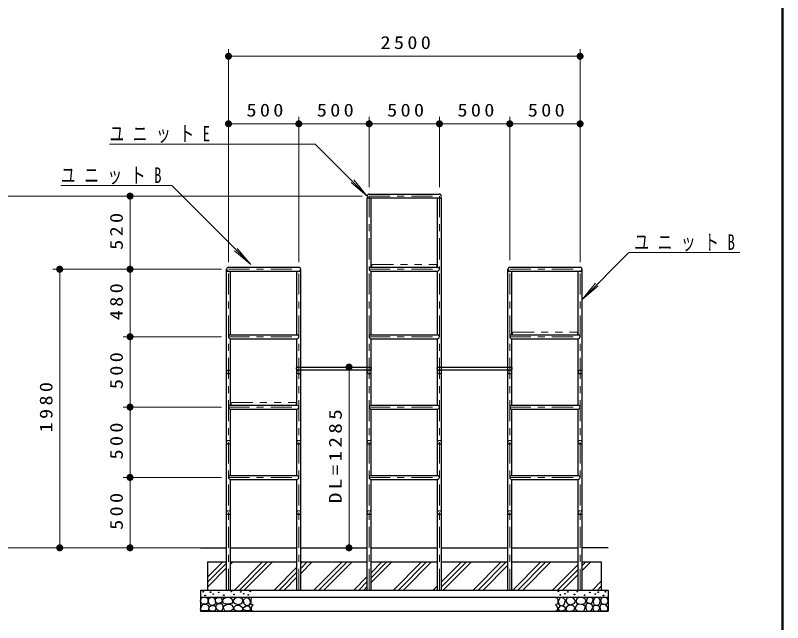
# Model space of a CAD drawing. Units: millimetres on the paper, scale 1:50. Extents: x -365 to 0, y -12 to 257.
# Drawn here: x -109.1 to 0, y 77.2 to 163.5 of the extents above; entities that cross this region are included whole.
import ezdxf

# ---------------------------------------------------------------- set-up
doc = ezdxf.new("R2010")
doc.units = ezdxf.units.MM
for name, pattern in [('USER1', [4.5, 2.5, -2]), ('USER2', [6, 3, -1, 1, -1]), ('USER3', [8, 3, -1, 1, -1, 1, -1])]:
    doc.linetypes.add(name, pattern=pattern)
doc.layers.add('LY_3', color=7, linetype='Continuous', lineweight=25)
doc.layers.add('LY_4', color=7, linetype='Continuous', lineweight=13)
doc.styles.add('ＭＳ ゴシック', font='')
doc.styles.get('ＭＳ ゴシック').set_extended_font_data('MS Gothic')

# ---------------------------------------------------------------- blocks, each defined once
blk = doc.blocks.new('filled_dot')
at = {"color": 0, "linetype": 'Continuous', "lineweight": -2, "const_width": 1.25}
blk.add_lwpolyline([(-0.625, 0, 1), (0.625, 0, 1)], format="xyb", close=True, dxfattribs=at)

msp = doc.modelspace()

# ---------------------------------------------------------------- linework, layer by layer
at = {"layer": 'LY_3', "lineweight": 13}
for p, q in [((-78.8, 128.443), (-78.8, 158.715)), ((-28.8, 128.443), (-28.8, 158.715)), ((-78.8, 157.715), (-28.8, 157.715)), ((-78.8, 128.443), (-78.8, 149.115)), ((-68.8, 128.443), (-68.8, 149.115)), ((-68.8, 128.443), (-68.8, 149.115)), ((-58.8, 139.115), (-58.8, 149.115)), ((-58.8, 139.115), (-58.8, 149.115)), ((-48.8, 139.115), (-48.8, 149.115)), ((-48.8, 139.115), (-48.8, 149.115)), ((-38.8, 128.715), (-38.8, 149.115)), ((-38.8, 128.715), (-38.8, 149.115)), ((-28.8, 128.715), (-28.8, 149.115)), ((-78.8, 148.115), (-68.8, 148.115)), ((-68.8, 148.115), (-58.8, 148.115)), ((-58.8, 148.115), (-48.8, 148.115)), ((-48.8, 148.115), (-38.8, 148.115)), ((-38.8, 148.115), (-28.8, 148.115)), ((-95.741, 145.224), (-66.453, 145.224)), ((-66.453, 145.224), (-59.072, 137.843)), ((-59.072, 137.843), (-61.37, 139.771)), ((-59.072, 137.843), (-61, 140.141)), ((-102.644, 139.336), (-86.869, 139.336)), ((-86.869, 139.336), (-75.639, 128.115)), ((-90.072, 137.843), (-113.8, 137.843)), ((-59.8, 137.843), (-93.8, 137.843)), ((-92.8, 127.443), (-92.8, 137.843)), ((-75.639, 128.115), (-77.938, 130.042)), ((-75.639, 128.115), (-77.568, 130.412)), ((-21.851, 129.819), (-28.528, 123.142)), ((-21.851, 129.819), (-6.108, 129.819)), ((-90.072, 127.443), (-103.8, 127.443)), ((-102.8, 87.843), (-102.8, 127.443)), ((-79.8, 127.443), (-93.8, 127.443)), ((-79.8, 127.443), (-93.8, 127.443)), ((-92.8, 117.843), (-92.8, 127.443)), ((-28.528, 123.142), (-26.599, 125.44)), ((-28.528, 123.142), (-26.23, 125.07)), ((-79.8, 117.843), (-93.8, 117.843)), ((-79.8, 117.843), (-93.8, 117.843)), ((-92.8, 107.843), (-92.8, 117.843)), ((-61.663, 87.843), (-61.663, 113.541)), ((-79.8, 107.843), (-93.8, 107.843)), ((-79.8, 107.843), (-93.8, 107.843)), ((-92.8, 97.843), (-92.8, 107.843)), ((-79.8, 97.843), (-93.8, 97.843)), ((-79.8, 97.843), (-93.8, 97.843)), ((-92.8, 87.843), (-92.8, 97.843)), ((-79.528, 87.843), (-113.8, 87.843)), ((-81.8, 83.663), (-79.62, 85.843)), ((-81.8, 82.956), (-79.072, 85.684)), ((-78.528, 85.521), (-78.206, 85.843)), ((-77.964, 81.843), (-73.964, 85.843)), ((-77.256, 81.843), (-73.256, 85.843)), ((-76.549, 81.843), (-72.549, 85.843)), ((-68.528, 84.207), (-66.892, 85.843)), ((-68.528, 84.915), (-67.6, 85.843)), ((-68.528, 85.622), (-68.307, 85.843)), ((-66.65, 81.843), (-62.65, 85.843)), ((-65.943, 81.843), (-61.943, 85.843)), ((-65.236, 81.843), (-61.236, 85.843)), ((-58.528, 82.894), (-55.579, 85.843)), ((-58.528, 83.601), (-56.286, 85.843)), ((-58.528, 84.308), (-56.993, 85.843)), ((-55.336, 81.843), (-51.336, 85.843)), ((-54.629, 81.843), (-50.629, 85.843)), ((-53.922, 81.843), (-49.922, 85.843)), ((-48.528, 82.287), (-44.972, 85.843)), ((-48.528, 82.994), (-45.679, 85.843)), ((-48.265, 81.843), (-44.265, 85.843)), ((-44.022, 81.843), (-40.022, 85.843)), ((-43.315, 81.843), (-39.315, 85.843)), ((-42.608, 81.843), (-39.072, 85.379)), ((-38.366, 81.843), (-34.366, 85.843)), ((-37.658, 81.843), (-33.658, 85.843)), ((-36.951, 81.843), (-32.951, 85.843)), ((-32.709, 81.843), (-29.072, 85.48)), ((-28.528, 84.609), (-27.294, 85.843)), ((-28.528, 85.317), (-28.002, 85.843)), ((-81.8, 82.249), (-79.072, 84.977)), ((-72.307, 81.843), (-69.072, 85.078)), ((-71.6, 81.843), (-69.072, 84.371)), ((-32.002, 81.843), (-29.072, 84.773)), ((-31.294, 81.843), (-29.072, 84.065)), ((-70.892, 81.843), (-69.072, 83.663)), ((-60.993, 81.843), (-59.072, 83.764)), ((-60.286, 81.843), (-59.072, 83.057)), ((-27.052, 81.843), (-25.8, 83.095)), ((-59.579, 81.843), (-59.072, 82.35)), ((-49.679, 81.843), (-49.072, 82.45)), ((-26.345, 81.843), (-25.8, 82.388))]:
    msp.add_line(p, q, dxfattribs=at)
at = {"layer": 'LY_3'}
for p, q in [((-59.072, 81.843), (-59.072, 137.571)), ((-59.072, 137.571), (-48.528, 137.571)), ((-58.8, 138.115), (-48.8, 138.115)), ((-58.528, 127.715), (-58.528, 137.571)), ((-49.072, 127.715), (-49.072, 137.571)), ((-48.528, 81.843), (-48.528, 137.571)), ((-78.8, 127.715), (-68.8, 127.715)), ((-58.528, 127.715), (-49.072, 127.715)), ((-38.8, 127.715), (-28.8, 127.715)), ((-79.072, 81.843), (-79.072, 127.443)), ((-79.072, 127.171), (-68.528, 127.171)), ((-78.528, 118.115), (-78.528, 127.171)), ((-69.072, 118.115), (-69.072, 127.171)), ((-68.528, 81.843), (-68.528, 127.443)), ((-58.528, 118.115), (-58.528, 127.171)), ((-58.528, 127.171), (-49.072, 127.171)), ((-49.072, 118.115), (-49.072, 127.171)), ((-39.072, 81.843), (-39.072, 127.443)), ((-39.072, 127.171), (-28.528, 127.171)), ((-38.528, 118.115), (-38.528, 127.171)), ((-29.072, 118.115), (-29.072, 127.171)), ((-28.528, 81.843), (-28.528, 127.443)), ((-78.528, 118.115), (-69.072, 118.115)), ((-58.528, 118.115), (-49.072, 118.115)), ((-38.528, 118.115), (-29.072, 118.115)), ((-78.528, 117.571), (-69.072, 117.571)), ((-78.528, 108.115), (-78.528, 117.571)), ((-69.072, 108.115), (-69.072, 117.571)), ((-58.528, 108.115), (-58.528, 117.571)), ((-58.528, 117.571), (-49.072, 117.571)), ((-49.072, 108.115), (-49.072, 117.571)), ((-38.528, 108.115), (-38.528, 117.571)), ((-38.528, 117.571), (-29.072, 117.571)), ((-29.072, 108.115), (-29.072, 117.571)), ((-69.028, 113.541), (-58.572, 113.541)), ((-49.028, 113.541), (-38.572, 113.541)), ((-69.128, 113.261), (-69.128, 113.441)), ((-69.028, 113.161), (-58.572, 113.161)), ((-58.472, 113.261), (-58.472, 113.441)), ((-49.128, 113.261), (-49.128, 113.441)), ((-49.028, 113.161), (-38.572, 113.161)), ((-38.472, 113.261), (-38.472, 113.441)), ((-78.528, 108.115), (-69.072, 108.115)), ((-58.528, 108.115), (-49.072, 108.115)), ((-38.528, 108.115), (-29.072, 108.115)), ((-78.528, 107.571), (-69.072, 107.571)), ((-78.528, 98.115), (-78.528, 107.571)), ((-69.072, 98.115), (-69.072, 107.571)), ((-58.528, 98.115), (-58.528, 107.571)), ((-58.528, 107.571), (-49.072, 107.571)), ((-49.072, 98.115), (-49.072, 107.571)), ((-38.528, 98.115), (-38.528, 107.571)), ((-38.528, 107.571), (-29.072, 107.571)), ((-29.072, 98.115), (-29.072, 107.571)), ((-78.528, 98.115), (-69.072, 98.115)), ((-78.528, 81.843), (-78.528, 97.571)), ((-78.528, 97.571), (-69.072, 97.571)), ((-69.072, 81.843), (-69.072, 97.571)), ((-58.528, 98.115), (-49.072, 98.115)), ((-58.528, 81.843), (-58.528, 97.571)), ((-58.528, 97.571), (-49.072, 97.571)), ((-49.072, 81.843), (-49.072, 97.571)), ((-38.528, 98.115), (-29.072, 98.115)), ((-38.528, 81.843), (-38.528, 97.571)), ((-38.528, 97.571), (-29.072, 97.571)), ((-29.072, 81.843), (-29.072, 97.571)), ((-82.8, 87.843), (-79.072, 87.843)), ((-78.528, 87.843), (-69.072, 87.843)), ((-68.528, 87.843), (-59.072, 87.843)), ((-58.528, 87.843), (-49.072, 87.843)), ((-48.528, 87.843), (-39.072, 87.843)), ((-38.528, 87.843), (-29.072, 87.843)), ((-24.8, 87.843), (-28.528, 87.843)), ((-81.8, 85.843), (-79.072, 85.843)), ((-81.8, 85.843), (-81.8, 81.843)), ((-78.528, 85.843), (-69.072, 85.843)), ((-68.528, 85.843), (-59.072, 85.843)), ((-58.528, 85.843), (-49.072, 85.843)), ((-48.528, 85.843), (-39.072, 85.843)), ((-38.528, 85.843), (-29.072, 85.843)), ((-28.528, 85.843), (-25.8, 85.843)), ((-25.8, 85.843), (-25.8, 81.843)), ((-82.8, 81.843), (-24.8, 81.843)), ((-82.8, 81.843), (-82.8, 78.843)), ((-24.8, 81.843), (-24.8, 78.843)), ((-82.8, 80.843), (-24.8, 80.843)), ((-82.8, 78.843), (-24.8, 78.843))]:
    msp.add_line(p, q, dxfattribs=at)
at = {"layer": 'LY_3', "linetype": 'USER2', "lineweight": 13}
for p, q in [((-58.8, 137.843), (-58.8, 127.443)), ((-58.8, 137.843), (-48.8, 137.843)), ((-48.8, 137.843), (-48.8, 127.443)), ((-78.8, 81.843), (-78.8, 127.443)), ((-78.8, 127.443), (-68.8, 127.443)), ((-68.8, 81.843), (-68.8, 127.443)), ((-58.8, 81.843), (-58.8, 127.443)), ((-58.8, 127.443), (-48.8, 127.443)), ((-48.8, 81.843), (-48.8, 127.443)), ((-38.8, 81.843), (-38.8, 127.443)), ((-38.8, 127.443), (-28.8, 127.443)), ((-28.8, 81.843), (-28.8, 127.443)), ((-78.8, 117.843), (-68.8, 117.843)), ((-58.8, 117.843), (-48.8, 117.843)), ((-38.8, 117.843), (-28.8, 117.843)), ((-78.8, 107.843), (-68.8, 107.843)), ((-58.8, 107.843), (-48.8, 107.843)), ((-38.8, 107.843), (-28.8, 107.843)), ((-78.8, 97.843), (-68.8, 97.843)), ((-58.8, 97.843), (-48.8, 97.843)), ((-38.8, 97.843), (-28.8, 97.843))]:
    msp.add_line(p, q, dxfattribs=at)
at = {"layer": 'LY_3', "linetype": 'USER3', "lineweight": 13}
for p, q in [((-58.428, 127.815), (-58.428, 127.995)), ((-58.328, 128.095), (-49.272, 128.095)), ((-49.172, 127.815), (-49.172, 127.995)), ((-38.428, 118.215), (-38.428, 118.395)), ((-38.328, 118.495), (-29.272, 118.495)), ((-29.172, 118.215), (-29.172, 118.395)), ((-78.428, 108.215), (-78.428, 108.395)), ((-78.328, 108.495), (-69.272, 108.495)), ((-69.172, 108.215), (-69.172, 108.395))]:
    msp.add_line(p, q, dxfattribs=at)
at = {"layer": 'LY_3'}
for points in [[(-82.235, 79.831), (-82.589, 79.901), (-82.786, 80.202), (-82.739, 80.567), (-82.531, 80.77), (-82.218, 80.833), (-81.882, 80.758), (-81.691, 80.497), (-81.783, 79.959), (-82.05, 79.849)], [(-81.086, 79.651), (-81.364, 79.697), (-81.584, 79.929), (-81.653, 80.369), (-81.532, 80.699), (-81.144, 80.821), (-80.854, 80.699), (-80.686, 80.444), (-80.651, 80.166), (-80.738, 79.79)], [(-79.983, 79.981), (-80.437, 79.935), (-80.63, 80.219), (-80.653, 80.605), (-80.301, 80.775), (-79.927, 80.775), (-79.79, 80.628), (-79.654, 80.231)], [(-79.009, 79.844), (-79.528, 79.948), (-79.632, 80.353), (-79.476, 80.634), (-79.061, 80.79), (-78.676, 80.821), (-78.344, 80.572), (-78.167, 80.177), (-78.375, 79.917)], [(-77.481, 79.761), (-77.991, 79.959), (-78.157, 80.312), (-77.866, 80.665), (-77.409, 80.842), (-76.889, 80.675), (-76.754, 80.26), (-77.003, 79.865)], [(-76.246, 79.605), (-76.537, 79.803), (-76.734, 80.405), (-76.288, 80.8), (-75.934, 80.707), (-75.654, 80.198), (-75.799, 79.74)], [(-31.353, 79.605), (-31.062, 79.803), (-30.865, 80.405), (-31.312, 80.8), (-31.665, 80.707), (-31.945, 80.198), (-31.8, 79.74)], [(-30.118, 79.761), (-29.609, 79.959), (-29.443, 80.312), (-29.733, 80.665), (-30.191, 80.842), (-30.71, 80.675), (-30.845, 80.26), (-30.596, 79.865)], [(-28.591, 79.844), (-28.071, 79.948), (-27.967, 80.353), (-28.123, 80.634), (-28.539, 80.79), (-28.923, 80.821), (-29.255, 80.572), (-29.432, 80.177), (-29.224, 79.917)], [(-27.616, 79.981), (-27.162, 79.935), (-26.969, 80.219), (-26.946, 80.605), (-27.298, 80.775), (-27.673, 80.775), (-27.809, 80.628), (-27.945, 80.231)], [(-26.514, 79.651), (-26.236, 79.697), (-26.015, 79.929), (-25.946, 80.369), (-26.068, 80.699), (-26.456, 80.821), (-26.745, 80.699), (-26.913, 80.444), (-26.948, 80.166), (-26.861, 79.79)], [(-25.364, 79.831), (-25.011, 79.901), (-24.814, 80.202), (-24.86, 80.567), (-25.069, 80.77), (-25.381, 80.833), (-25.717, 80.758), (-25.909, 80.497), (-25.816, 79.959), (-25.549, 79.849)], [(-82.363, 78.864), (-82.664, 78.904), (-82.786, 79.142), (-82.652, 79.507), (-82.426, 79.773), (-82.073, 79.825), (-81.72, 79.733), (-81.604, 79.397), (-81.702, 78.945), (-81.998, 78.876)], [(-81.164, 78.858), (-81.384, 78.893), (-81.592, 79.171), (-81.558, 79.466), (-81.256, 79.623), (-80.944, 79.652), (-80.665, 79.53), (-80.613, 79.217), (-80.7, 78.939), (-80.88, 78.858)], [(-79.981, 78.854), (-80.208, 78.888), (-80.469, 79.093), (-80.594, 79.399), (-80.526, 79.74), (-80.14, 79.921), (-79.765, 79.91), (-79.595, 79.615), (-79.595, 79.217), (-79.731, 78.945)], [(-79.071, 78.857), (-79.341, 78.909), (-79.476, 79.158), (-79.58, 79.522), (-79.248, 79.751), (-78.645, 79.813), (-78.271, 79.678), (-78.094, 79.283), (-78.209, 79.044), (-78.479, 78.888)], [(-77.648, 78.868), (-77.907, 78.961), (-78.074, 79.335), (-77.772, 79.668), (-77.242, 79.678), (-76.848, 79.418), (-76.785, 78.992), (-77.118, 78.857)], [(-29.952, 78.868), (-29.692, 78.961), (-29.526, 79.335), (-29.827, 79.668), (-30.357, 79.678), (-30.752, 79.418), (-30.814, 78.992), (-30.482, 78.857)], [(-28.528, 78.857), (-28.258, 78.909), (-28.123, 79.158), (-28.019, 79.522), (-28.352, 79.751), (-28.954, 79.813), (-29.328, 79.678), (-29.505, 79.283), (-29.391, 79.044), (-29.12, 78.888)], [(-27.619, 78.854), (-27.392, 78.888), (-27.131, 79.093), (-27.006, 79.399), (-27.074, 79.74), (-27.46, 79.921), (-27.834, 79.91), (-28.005, 79.615), (-28.005, 79.217), (-27.868, 78.945)], [(-26.436, 78.858), (-26.216, 78.893), (-26.007, 79.171), (-26.042, 79.466), (-26.343, 79.623), (-26.656, 79.652), (-26.934, 79.53), (-26.986, 79.217), (-26.899, 78.939), (-26.719, 78.858)], [(-25.237, 78.864), (-24.935, 78.904), (-24.814, 79.142), (-24.947, 79.507), (-25.173, 79.773), (-25.526, 79.825), (-25.88, 79.733), (-25.995, 79.397), (-25.897, 78.945), (-25.602, 78.876)], [(-76.245, 78.868), (-76.723, 79.065), (-76.713, 79.314), (-76.38, 79.533), (-75.944, 79.574), (-75.611, 79.158), (-75.85, 78.878)], [(-31.354, 78.868), (-30.876, 79.065), (-30.887, 79.314), (-31.219, 79.533), (-31.656, 79.574), (-31.988, 79.158), (-31.749, 78.878)]]:
    msp.add_lwpolyline(points, close=True, dxfattribs=at)
for points in [[(-75.294, 80.793), (-75.485, 80.764), (-75.641, 80.486), (-75.641, 80.069), (-75.601, 79.82), (-75.288, 79.768)], [(-32.305, 80.793), (-32.114, 80.764), (-31.958, 80.486), (-31.958, 80.069), (-31.998, 79.82), (-32.311, 79.768)], [(-75.294, 79.744), (-75.479, 79.571), (-75.572, 79.269), (-75.578, 78.991), (-75.3, 78.858)], [(-32.305, 79.744), (-32.12, 79.571), (-32.027, 79.269), (-32.022, 78.991), (-32.3, 78.858)]]:
    msp.add_lwpolyline(points, dxfattribs=at)
at = {"layer": 'LY_3', "linetype": 'USER1', "lineweight": 13}
for centre in [(-78.8, 112.843), (-68.8, 112.843), (-58.8, 112.843), (-48.8, 112.843), (-38.8, 112.843), (-28.8, 112.843), (-78.8, 102.843), (-68.8, 102.843), (-58.8, 102.843), (-48.8, 102.843), (-38.8, 102.843), (-28.8, 102.843), (-78.8, 92.843), (-68.8, 92.843), (-58.8, 92.843), (-48.8, 92.843), (-38.8, 92.843), (-28.8, 92.843)]:
    msp.add_circle(centre, 0.272, dxfattribs=at)
at = {"layer": 'LY_3'}
for centre in [(-82.411, 81.603), (-82.126, 81.062), (-81.359, 81.551), (-80.961, 81.273), (-80.186, 81.513), (-79.457, 81.107), (-78.404, 81.626), (-78.006, 81.213), (-77.044, 81.573), (-76.638, 81.318), (-75.984, 81.152), (-75.706, 81.649), (-31.894, 81.649), (-31.616, 81.152), (-30.962, 81.318), (-30.556, 81.573), (-29.593, 81.213), (-29.195, 81.626), (-28.142, 81.107), (-27.413, 81.513), (-26.639, 81.273), (-26.24, 81.551), (-25.474, 81.062), (-25.188, 81.603)]:
    msp.add_circle(centre, 0.05, dxfattribs=at)
for centre, radius, start, end in [((-58.8, 137.843), 0.272, 90, 270), ((-48.8, 137.843), 0.272, 270, 90), ((-78.8, 127.443), 0.272, 90, 270), ((-68.8, 127.443), 0.272, 270, 90), ((-58.528, 127.443), 0.272, 90, 270), ((-49.072, 127.443), 0.272, 270, 90), ((-38.8, 127.443), 0.272, 90, 270), ((-28.8, 127.443), 0.272, 270, 90), ((-78.528, 117.843), 0.272, 90, 270), ((-69.072, 117.843), 0.272, 270, 90), ((-58.528, 117.843), 0.272, 90, 270), ((-49.072, 117.843), 0.272, 270, 90), ((-38.528, 117.843), 0.272, 90, 270), ((-29.072, 117.843), 0.272, 270, 90), ((-69.028, 113.441), 0.1, 90, 180), ((-58.572, 113.441), 0.1, 0, 90), ((-49.028, 113.441), 0.1, 90, 180), ((-38.572, 113.441), 0.1, 0, 90), ((-69.028, 113.261), 0.1, 180, 270), ((-58.572, 113.261), 0.1, 270, 0), ((-49.028, 113.261), 0.1, 180, 270), ((-38.572, 113.261), 0.1, 270, 0), ((-78.528, 107.843), 0.272, 90, 270), ((-69.072, 107.843), 0.272, 270, 90), ((-58.528, 107.843), 0.272, 90, 270), ((-49.072, 107.843), 0.272, 270, 90), ((-38.528, 107.843), 0.272, 90, 270), ((-29.072, 107.843), 0.272, 270, 90), ((-78.528, 97.843), 0.272, 90, 270), ((-69.072, 97.843), 0.272, 270, 90), ((-58.528, 97.843), 0.272, 90, 270), ((-49.072, 97.843), 0.272, 270, 90), ((-38.528, 97.843), 0.272, 90, 270), ((-29.072, 97.843), 0.272, 270, 90)]:
    msp.add_arc(centre, radius, start, end, dxfattribs=at)
at = {"layer": 'LY_3', "linetype": 'USER3', "lineweight": 13}
for centre, start, end in [((-58.328, 127.995), 90, 180), ((-58.328, 127.815), 180, 270), ((-49.272, 127.995), 0, 90), ((-49.272, 127.815), 270, 0), ((-38.328, 118.395), 90, 180), ((-38.328, 118.215), 180, 270), ((-29.272, 118.395), 0, 90), ((-29.272, 118.215), 270, 0), ((-78.328, 108.395), 90, 180), ((-78.328, 108.215), 180, 270), ((-69.272, 108.395), 0, 90), ((-69.272, 108.215), 270, 0)]:
    msp.add_arc(centre, 0.1, start, end, dxfattribs=at)
at = {"layer": 'LY_4', "lineweight": 50}
msp.add_line((0, 0), (0, 257), dxfattribs=at)

# ---------------------------------------------------------------- block references
at = {"layer": 'LY_3', "lineweight": 13, "xscale": 0.4, "yscale": 0.4}
for p in [(-78.8, 157.715), (-78.8, 148.115), (-68.8, 148.115), (-58.8, 148.115), (-48.8, 148.115), (-38.8, 148.115)]:
    msp.add_blockref('filled_dot', p, dxfattribs=at)
for p, rotation in [((-28.8, 157.715), 180), ((-68.8, 148.115), 180), ((-58.8, 148.115), 180), ((-48.8, 148.115), 180), ((-38.8, 148.115), 180), ((-28.8, 148.115), 180), ((-92.8, 137.843), 270), ((-102.8, 127.443), 270), ((-92.8, 127.443), 90), ((-92.8, 127.443), 270), ((-92.8, 117.843), 90), ((-92.8, 117.843), 270), ((-61.663, 113.541), 270), ((-92.8, 107.843), 90), ((-92.8, 107.843), 270), ((-92.8, 97.843), 90), ((-92.8, 97.843), 270), ((-102.8, 87.843), 90), ((-92.8, 87.843), 90), ((-61.663, 87.843), 90)]:
    msp.add_blockref('filled_dot', p, dxfattribs=dict(at, rotation=rotation))

# ---------------------------------------------------------------- texts
at = {"layer": 'LY_3', "style": 'ＭＳ ゴシック'}
for s, insert, char_height, attachment_point in [('\\T1.33;\\W1.15;2500', (-53.372, 158.715), 1.833, 8), ('\\T1.33;\\W1.15;500', (-73.383, 149.115), 1.833, 8), ('\\T1.33;\\W1.15;500', (-63.383, 149.115), 1.833, 8), ('\\T1.33;\\W1.15;500', (-53.383, 149.115), 1.833, 8), ('\\T1.33;\\W1.15;500', (-43.383, 149.115), 1.833, 8), ('\\T1.33;\\W1.15;500', (-33.383, 149.115), 1.833, 8), ('\\T1.58;\\W0.7;ユニットE', (-95.741, 145.374), 2.199, 7), ('\\T1.58;\\W0.7;ユニットB', (-102.644, 139.486), 2.199, 7), ('\\T1.58;\\W0.7;ユニットB', (-21.108, 129.969), 2.199, 7)]:
    msp.add_mtext(s, dxfattribs=dict(at, insert=insert, char_height=char_height, attachment_point=attachment_point))
at = {"layer": 'LY_3', "char_height": 1.833, "attachment_point": 8, "rotation": 90, "style": 'ＭＳ ゴシック'}
for s, insert in [('\\T1.33;\\W1.15;520', (-93.8, 133.058)), ('\\T1.33;\\W1.15;480', (-93.8, 123.058)), ('\\T1.33;\\W1.15;500', (-93.8, 113.259)), ('\\T1.33;\\W1.15;1980', (-103.8, 108.066)), ('\\T1.32;\\W1.2;DL=1285', (-62.663, 101.103)), ('\\T1.33;\\W1.15;500', (-93.8, 103.259)), ('\\T1.33;\\W1.15;500', (-93.8, 93.259))]:
    msp.add_mtext(s, dxfattribs=dict(at, insert=insert))

doc.saveas('drawing.dxf')
